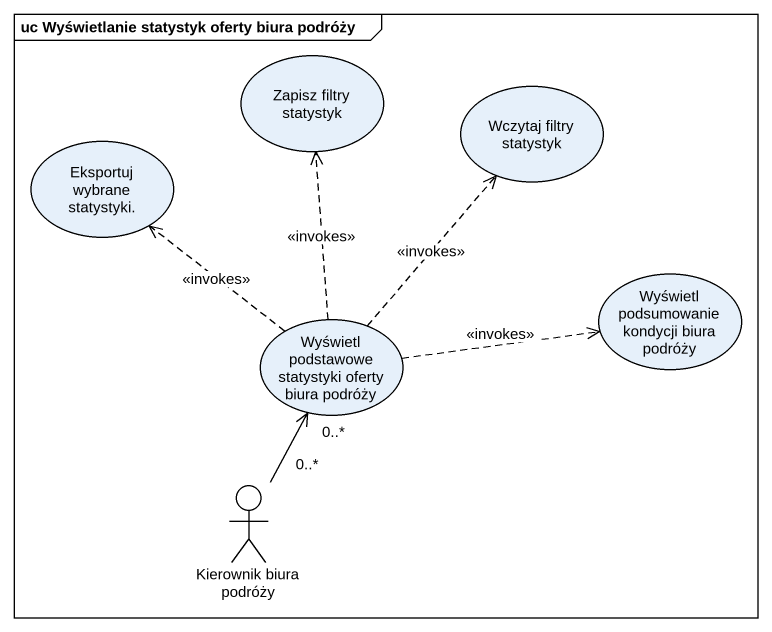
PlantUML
@startuml
mainframe uc Wyświetlanie statystyk oferty biura podróży
usecase "Zapisz filtry statystyk" as Zapisz_filtry_statystyk
usecase "Wczytaj filtry statystyk" as Wczytaj_filtry_statystyk
usecase "Eksportuj wybrane statystyki." as Eksportuj_wybrane_statystyki
usecase "Wyświetl podsumowanie kondycji biura podróży" as Wyświetl_podsumowanie
usecase "Wyświetl podstawowe statystyki oferty biura podróży" as Wyświetl_podstawowe
actor "Kierownik biura podróży" as Kierownik_biura_podróży
Wyświetl_podstawowe .up.> Zapisz_filtry_statystyk : <<invokes>>
Wyświetl_podstawowe .up.> Wczytaj_filtry_statystyk : <<invokes>>
Wyświetl_podstawowe .up.> Eksportuj_wybrane_statystyki : <<invokes>>
Wyświetl_podstawowe .right.> Wyświetl_podsumowanie : <<invokes>>
Kierownik_biura_podróży "0..*" -up-> "0..*" Wyświetl_podstawowe
@enduml
